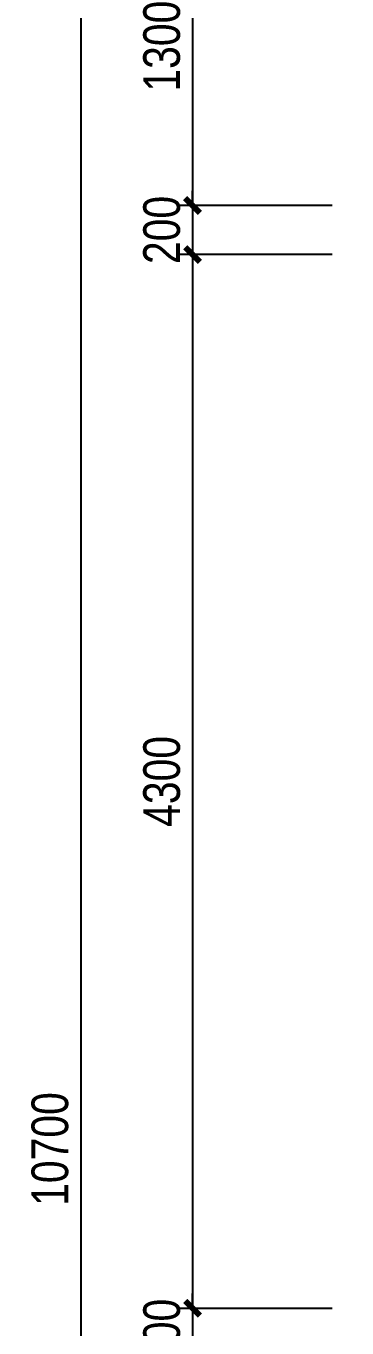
# Model space of a CAD drawing. Extents: x 160245 to 405305, y -111140 to 232735.
# Drawn here: x 268272 to 269583, y -49371 to -44059 of the extents above; entities that cross this region are included whole.
import ezdxf

# ---------------------------------------------------------------- set-up
doc = ezdxf.new("R2010")
doc.units = 0
doc.header["$LTSCALE"] = 10
doc.header["$MEASUREMENT"] = 0
doc.layers.get('Defpoints').update_dxf_attribs({"color": 229})
doc.layers.add('P-o 原建筑尺寸', color=8, linetype='Continuous')
doc.styles.add('PDC DIM', font='PMingLiU-ExtB.ttf', dxfattribs={"width": 0.85})
doc.dimstyles.new('PDC-A2', dxfattribs={"dimscale": 0, "dimtxt": 2.5, "dimasz": 1, "dimexe": 1, "dimexo": 1, "dimgap": 0.7, "dimtad": 1, "dimdec": 0, "dimtxsty": 'PDC DIM', "dimblk": 'ARCHTICK', "dimcen": 1, "dimdle": 1, "dimclrd": 8, "dimclre": 8, "dimclrt": 9, "dimadec": 0, "dimazin": 0, "dimtfac": 1, "dimtdec": 0, "dimtix": 1, "dimtmove": 2, "dimatfit": 3, "dimldrblk": 'PDC A2 T R', "dimfxl": 10, "dimfxlon": 1, "dimarcsym": 0})

# ---------------------------------------------------------------- blocks, each defined once
blk = doc.blocks.new('_ArchTick')
at = {"color": 0, "linetype": 'ByBlock', "const_width": 0.4}
blk.add_lwpolyline([(-0.5, -0.5), (0.5, 0.5)], dxfattribs=at)
blk = doc.blocks.new('*D1117')
at = {"layer": 'Defpoints', "color": 0, "transparency": 16777216}
for p in [(269583.5, -43490.6), (268952.7, -44790.6), (269583.5, -44790.6)]:
    blk.add_point(p, dxfattribs=at)
at = {"layer": 'P-o 原建筑尺寸', "color": 8, "lineweight": -2, "transparency": 16777216}
for p, q in [((268952.7, -43430.6), (268952.7, -44850.6)), ((269523.5, -43490.6), (268892.7, -43490.6)), ((269523.5, -44790.6), (268892.7, -44790.6))]:
    blk.add_line(p, q, dxfattribs=at)
at = {"layer": 'P-o 原建筑尺寸', "color": 8, "lineweight": -2, "transparency": 16777216, "xscale": 60, "yscale": 60, "zscale": 60}
for p, rotation in [((268952.7, -43490.6), 90), ((268952.7, -44790.6), 270)]:
    blk.add_blockref('_ArchTick', p, dxfattribs=dict(at, rotation=rotation))
at = {"layer": 'P-o 原建筑尺寸', "color": 9, "transparency": 16777216, "insert": (268827.2, -44140.6), "char_height": 150, "attachment_point": 5, "rotation": 90, "style": 'PDC DIM'}
blk.add_mtext('1300', dxfattribs=at)
blk = doc.blocks.new('PDC A2 T R')
at = {"color": 0, "linetype": 'ByBlock'}
blk.add_line((0, 0), (-2, 0), dxfattribs=at)
for points in [[(-2.147, 0.886), (-1.491, 1.345), (-0.6, 0), (0, 0)], [(-2.147, -0.886), (-1.491, -1.345), (-0.6, 0), (0, 0)]]:
    blk.add_solid(points, dxfattribs=at)
blk = doc.blocks.new('*D1118')
at = {"layer": 'Defpoints', "color": 0, "transparency": 16777216}
for p in [(269583.5, -44990.6), (268952.7, -49290.6), (269583.5, -49290.6)]:
    blk.add_point(p, dxfattribs=at)
at = {"layer": 'P-o 原建筑尺寸', "color": 8, "lineweight": -2, "transparency": 16777216}
for p, q in [((268952.7, -44930.6), (268952.7, -49350.6)), ((269523.5, -44990.6), (268892.7, -44990.6)), ((269523.5, -49290.6), (268892.7, -49290.6))]:
    blk.add_line(p, q, dxfattribs=at)
at = {"layer": 'P-o 原建筑尺寸', "color": 8, "lineweight": -2, "transparency": 16777216, "xscale": 60, "yscale": 60, "zscale": 60}
for p, rotation in [((268952.7, -44990.6), 90), ((268952.7, -49290.6), 270)]:
    blk.add_blockref('_ArchTick', p, dxfattribs=dict(at, rotation=rotation))
at = {"layer": 'P-o 原建筑尺寸', "color": 9, "transparency": 16777216, "insert": (268827.2, -47140.6), "char_height": 150, "attachment_point": 5, "rotation": 90, "style": 'PDC DIM'}
blk.add_mtext('4300', dxfattribs=at)
blk = doc.blocks.new('*D1119')
at = {"layer": 'Defpoints', "color": 0, "transparency": 16777216}
for p in [(269583.5, -49290.6), (268952.7, -49490.6), (269583.5, -49490.6)]:
    blk.add_point(p, dxfattribs=at)
at = {"layer": 'P-o 原建筑尺寸', "color": 8, "lineweight": -2, "transparency": 16777216}
for p, q in [((268952.7, -49290.6), (268952.7, -49230.6)), ((269523.5, -49290.6), (268892.7, -49290.6)), ((268952.7, -49290.6), (268952.7, -49490.6)), ((269523.5, -49490.6), (268892.7, -49490.6)), ((268952.7, -49490.6), (268952.7, -49550.6))]:
    blk.add_line(p, q, dxfattribs=at)
at = {"layer": 'P-o 原建筑尺寸', "color": 8, "lineweight": -2, "transparency": 16777216, "xscale": 60, "yscale": 60, "zscale": 60}
for p, rotation in [((268952.7, -49290.6), 270), ((268952.7, -49490.6), 90)]:
    blk.add_blockref('_ArchTick', p, dxfattribs=dict(at, rotation=rotation))
at = {"layer": 'P-o 原建筑尺寸', "color": 9, "transparency": 16777216, "insert": (268827.2, -49390.6), "char_height": 150, "attachment_point": 5, "rotation": 90, "style": 'PDC DIM'}
blk.add_mtext('200', dxfattribs=at)
blk = doc.blocks.new('*D1124')
at = {"layer": 'Defpoints', "color": 0, "transparency": 16777216}
for p in [(269583.5, -43290.6), (268496.2, -53990.6), (269583.5, -53990.6)]:
    blk.add_point(p, dxfattribs=at)
at = {"layer": 'P-o 原建筑尺寸', "color": 8, "lineweight": -2, "transparency": 16777216}
for p, q in [((268496.2, -43230.6), (268496.2, -54050.6)), ((269096.2, -43290.6), (268436.2, -43290.6)), ((269096.2, -53990.6), (268436.2, -53990.6))]:
    blk.add_line(p, q, dxfattribs=at)
at = {"layer": 'P-o 原建筑尺寸', "color": 8, "lineweight": -2, "transparency": 16777216, "xscale": 60, "yscale": 60, "zscale": 60}
for p, rotation in [((268496.2, -43290.6), 90), ((268496.2, -53990.6), 270)]:
    blk.add_blockref('_ArchTick', p, dxfattribs=dict(at, rotation=rotation))
at = {"layer": 'P-o 原建筑尺寸', "color": 9, "transparency": 16777216, "insert": (268370.7, -48640.6), "char_height": 150, "attachment_point": 5, "rotation": 90, "style": 'PDC DIM'}
blk.add_mtext('10700', dxfattribs=at)
blk = doc.blocks.new('*D1152')
at = {"layer": 'Defpoints', "color": 0, "transparency": 16777216}
for p in [(269583.5, -44790.6), (268952.7, -44990.6), (269583.5, -44990.6)]:
    blk.add_point(p, dxfattribs=at)
at = {"layer": 'P-o 原建筑尺寸', "color": 8, "lineweight": -2, "transparency": 16777216}
for p, q in [((268952.7, -44790.6), (268952.7, -44730.6)), ((269523.5, -44790.6), (268892.7, -44790.6)), ((268952.7, -44790.6), (268952.7, -44990.6)), ((269523.5, -44990.6), (268892.7, -44990.6)), ((268952.7, -44990.6), (268952.7, -45050.6))]:
    blk.add_line(p, q, dxfattribs=at)
at = {"layer": 'P-o 原建筑尺寸', "color": 8, "lineweight": -2, "transparency": 16777216, "xscale": 60, "yscale": 60, "zscale": 60}
for p, rotation in [((268952.7, -44790.6), 270), ((268952.7, -44990.6), 90)]:
    blk.add_blockref('_ArchTick', p, dxfattribs=dict(at, rotation=rotation))
at = {"layer": 'P-o 原建筑尺寸', "color": 9, "transparency": 16777216, "insert": (268827.2, -44890.6), "char_height": 150, "attachment_point": 5, "rotation": 90, "style": 'PDC DIM'}
blk.add_mtext('200', dxfattribs=at)

msp = doc.modelspace()

# ---------------------------------------------------------------- dimensions: what is measured, and where the dimension line sits
at = {"layer": 'P-o 原建筑尺寸'}
for base, p1, p2, picture, middle in [((268496.2, -53990.6), (269583.5, -43290.6), (269583.5, -53990.6), '*D1124', (268370.7, -48640.6)), ((268952.7, -44790.6), (269583.5, -43490.6), (269583.5, -44790.6), '*D1117', (268827.2, -44140.6)), ((268952.7, -44990.6), (269583.5, -44790.6), (269583.5, -44990.6), '*D1152', (268827.2, -44890.6)), ((268952.7, -49290.6), (269583.5, -44990.6), (269583.5, -49290.6), '*D1118', (268827.2, -47140.6)), ((268952.7, -49490.6), (269583.5, -49290.6), (269583.5, -49490.6), '*D1119', (268827.2, -49390.6))]:
    dim = msp.add_linear_dim(base=base, p1=p1, p2=p2, angle=90, dimstyle='PDC-A2', override={"dimscale": 60}, dxfattribs=at)
    dim.commit()
    dim.dimension.update_dxf_attribs({"geometry": picture, "text_midpoint": middle})

doc.saveas('drawing.dxf')
